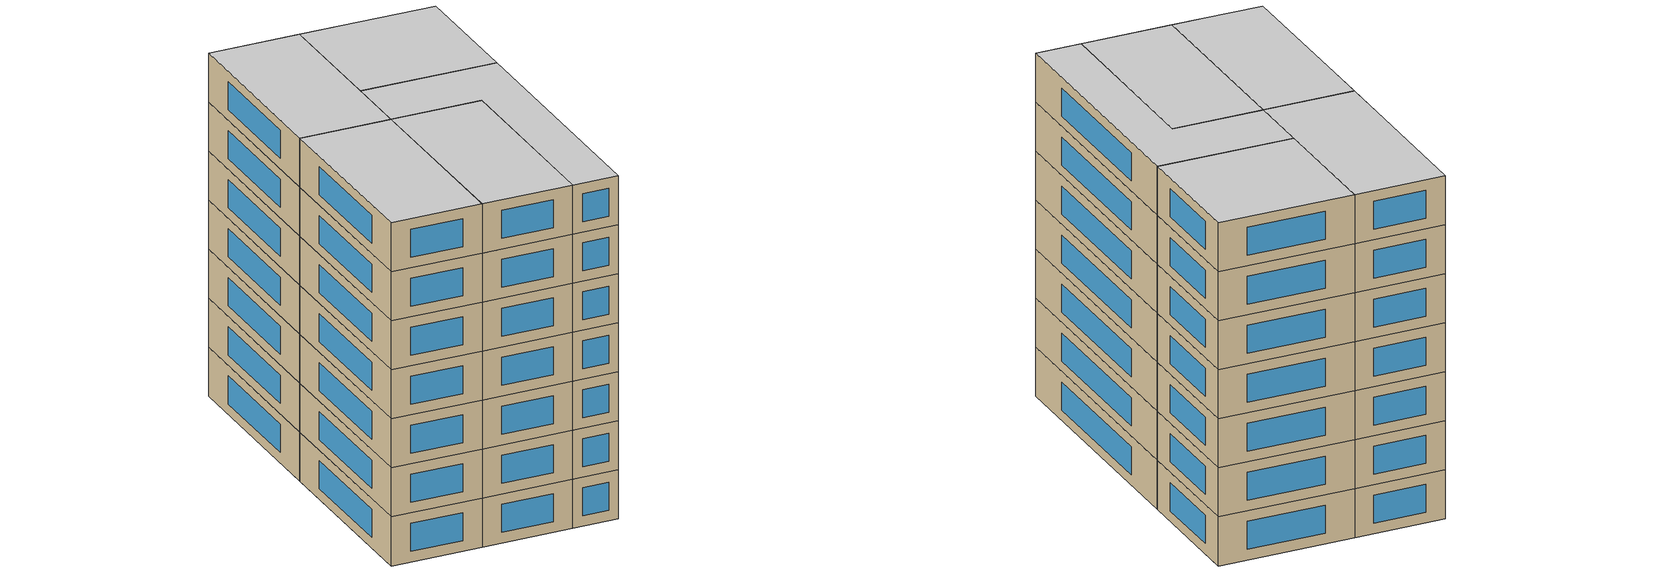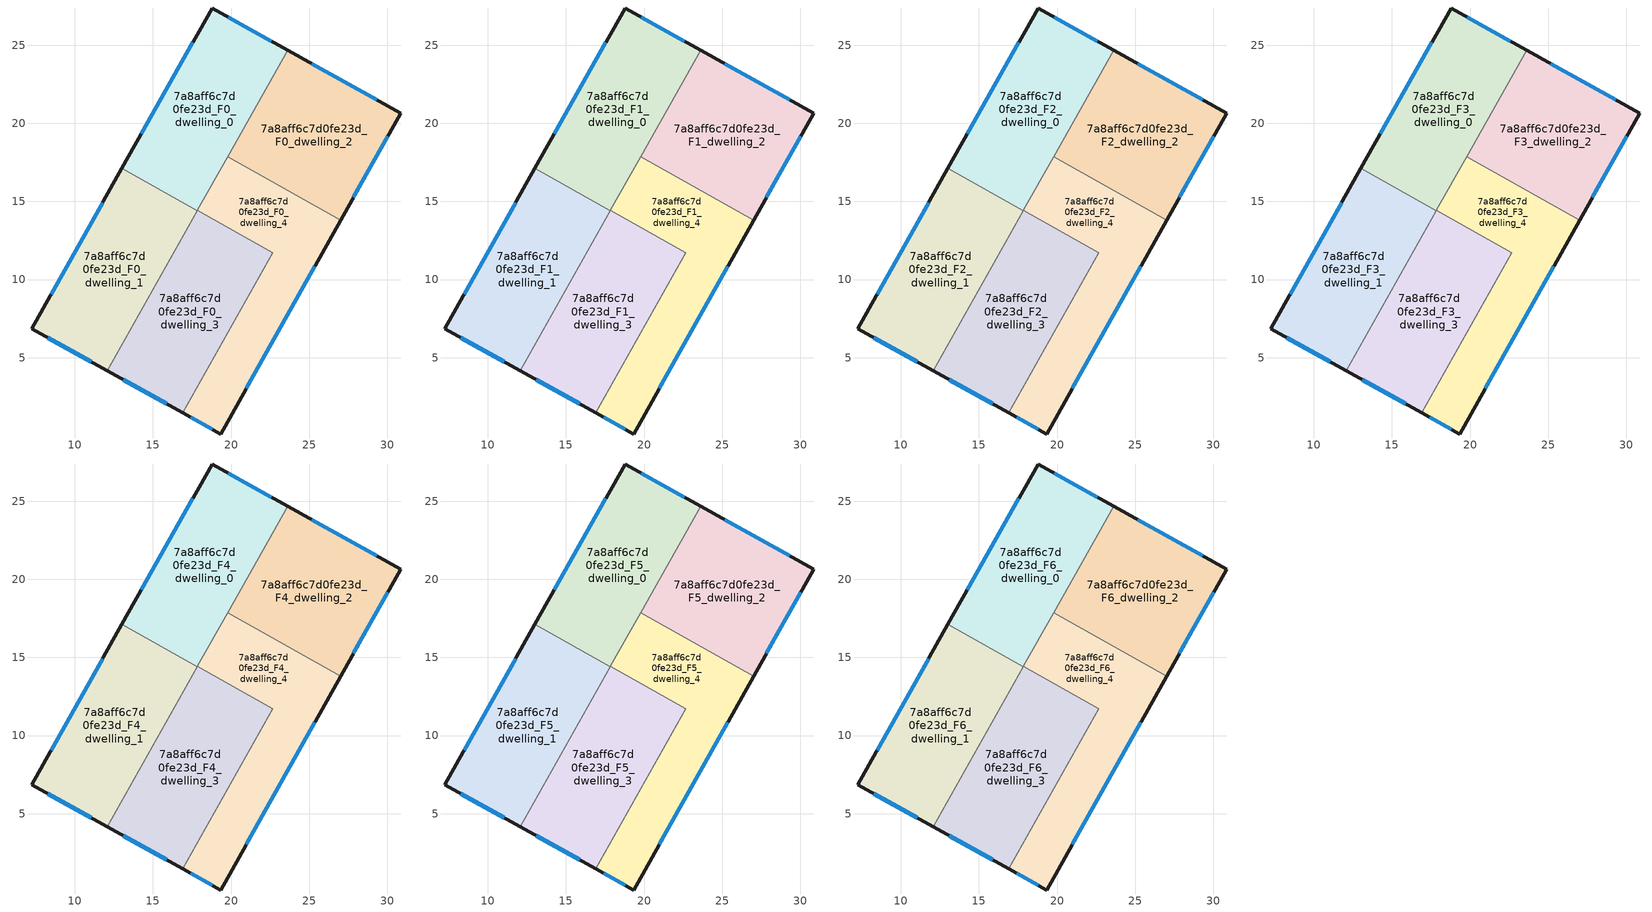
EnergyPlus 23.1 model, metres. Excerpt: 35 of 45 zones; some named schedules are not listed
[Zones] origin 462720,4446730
7a8aff6c7d0fe23d_F0_dwelling_0
 floor ground (EU_floor_Construction): 23.61,24.69 17.84,14.41 13.01,17.12 18.78,27.38 z0
 wall outside (EU_wall_Construction): 23.61,24.69 18.78,27.38 13.01,17.12 z0:3
 wall to 7a8aff6c7d0fe23d_F0_dwelling_1 (EU_wall_Construction): 13.01,17.12 17.84,14.41 z0:3
 wall to 7a8aff6c7d0fe23d_F0_dwelling_2 (EU_wall_Construction): 19.77,17.86 23.61,24.69 z0:3
 wall to 7a8aff6c7d0fe23d_F0_dwelling_4 (EU_wall_Construction): 17.85,14.43 19.77,17.85 z0:3
 wall to 7a8aff6c7d0fe23d_F0_dwelling_3 (EU_wall_Construction): 17.84,14.41 17.85,14.43 z0:3
 window (EU_Window_Construction): 17.55,25.19 14.25,19.32 / 22.58,25.26 19.82,26.8 z0.64:2.36
7a8aff6c7d0fe23d_F0_dwelling_1
 floor ground (EU_floor_Construction): 17.84,14.41 12.08,4.16 7.24,6.86 13.01,17.12 z0
 wall outside (EU_wall_Construction): 13.01,17.12 7.24,6.86 12.08,4.16 z0:3
 wall to 7a8aff6c7d0fe23d_F0_dwelling_3 (EU_wall_Construction): 12.08,4.16 17.84,14.41 z0:3
 window (EU_Window_Construction): 11.78,14.93 8.48,9.06 / 8.27,6.28 11.04,4.74 z0.64:2.36
7a8aff6c7d0fe23d_F0_dwelling_2
 floor ground (EU_floor_Construction): 30.86,20.64 27.01,13.79 19.77,17.86 23.61,24.69 z0
 wall outside (EU_wall_Construction): 27.01,13.79 30.86,20.64 23.61,24.69 z0:3
 wall to 7a8aff6c7d0fe23d_F0_dwelling_4 (EU_wall_Construction): 19.77,17.86 27.01,13.79 z0:3
 window (EU_Window_Construction): 27.83,15.26 30.03,19.17 / 29.31,21.51 25.17,23.82 z0.64:2.36
7a8aff6c7d0fe23d_F0_dwelling_3
 floor ground (EU_floor_Construction): 22.67,11.72 16.91,1.47 12.08,4.16 17.85,14.43 z0
 wall outside (EU_wall_Construction): 12.08,4.16 16.91,1.47 z0:3
 wall to 7a8aff6c7d0fe23d_F0_dwelling_4 (EU_wall_Construction): 16.91,1.47 22.67,11.72 17.85,14.43 z0:3
 window (EU_Window_Construction): 13.11,3.58 15.87,2.04 z0.64:2.36
7a8aff6c7d0fe23d_F0_dwelling_4
 floor ground (EU_floor_Construction): 27.01,13.79 19.32,0.12 16.91,1.47 22.67,11.72 17.85,14.43 19.77,17.86 z0
 wall outside (EU_wall_Construction): 16.91,1.47 19.32,0.12 27.01,13.79 z0:3
 window (EU_Window_Construction): 20.97,3.05 25.36,10.86 / 17.42,1.18 18.81,0.41 z0.64:2.36
7a8aff6c7d0fe23d_F1_dwelling_0
 floor to 7a8aff6c7d0fe23d_F0_dwelling_0 (EU_floor_Construction): 23.61,24.69 17.84,14.41 13.01,17.12 18.78,27.38 z3
 wall outside (EU_wall_Construction): 23.61,24.69 18.78,27.38 13.01,17.12 z3:6
 wall to 7a8aff6c7d0fe23d_F1_dwelling_1 (EU_wall_Construction): 13.01,17.12 17.84,14.41 z3:6
 wall to 7a8aff6c7d0fe23d_F1_dwelling_2 (EU_wall_Construction): 19.77,17.86 23.61,24.69 z3:6
 wall to 7a8aff6c7d0fe23d_F1_dwelling_4 (EU_wall_Construction): 17.85,14.43 19.77,17.85 z3:6
 wall to 7a8aff6c7d0fe23d_F1_dwelling_3 (EU_wall_Construction): 17.84,14.41 17.85,14.43 z3:6
 window (EU_Window_Construction): 17.55,25.19 14.25,19.32 / 22.58,25.26 19.82,26.8 z3.64:5.36
7a8aff6c7d0fe23d_F1_dwelling_1
 floor to 7a8aff6c7d0fe23d_F0_dwelling_1 (EU_floor_Construction): 17.84,14.41 12.08,4.16 7.24,6.86 13.01,17.12 z3
 wall outside (EU_wall_Construction): 13.01,17.12 7.24,6.86 12.08,4.16 z3:6
 wall to 7a8aff6c7d0fe23d_F1_dwelling_3 (EU_wall_Construction): 12.08,4.16 17.84,14.41 z3:6
 window (EU_Window_Construction): 11.78,14.93 8.48,9.06 / 8.27,6.28 11.04,4.74 z3.64:5.36
7a8aff6c7d0fe23d_F1_dwelling_2
 floor to 7a8aff6c7d0fe23d_F0_dwelling_2 (EU_floor_Construction): 30.86,20.64 27.01,13.79 19.77,17.86 23.61,24.69 z3
 wall outside (EU_wall_Construction): 27.01,13.79 30.86,20.64 23.61,24.69 z3:6
 wall to 7a8aff6c7d0fe23d_F1_dwelling_4 (EU_wall_Construction): 19.77,17.86 27.01,13.79 z3:6
 window (EU_Window_Construction): 27.83,15.26 30.03,19.17 / 29.31,21.51 25.17,23.82 z3.64:5.36
7a8aff6c7d0fe23d_F1_dwelling_3
 floor to 7a8aff6c7d0fe23d_F0_dwelling_3 (EU_floor_Construction): 22.67,11.72 16.91,1.47 12.08,4.16 17.85,14.43 z3
 wall outside (EU_wall_Construction): 12.08,4.16 16.91,1.47 z3:6
 wall to 7a8aff6c7d0fe23d_F1_dwelling_4 (EU_wall_Construction): 16.91,1.47 22.67,11.72 17.85,14.43 z3:6
 window (EU_Window_Construction): 13.11,3.58 15.87,2.04 z3.64:5.36
7a8aff6c7d0fe23d_F1_dwelling_4
 floor to 7a8aff6c7d0fe23d_F0_dwelling_4 (EU_floor_Construction): 27.01,13.79 19.32,0.12 16.91,1.47 22.67,11.72 17.85,14.43 19.77,17.86 z3
 wall outside (EU_wall_Construction): 16.91,1.47 19.32,0.12 27.01,13.79 z3:6
 window (EU_Window_Construction): 20.97,3.05 25.36,10.86 / 17.42,1.18 18.81,0.41 z3.64:5.36
7a8aff6c7d0fe23d_F2_dwelling_0
 floor to 7a8aff6c7d0fe23d_F1_dwelling_0 (EU_floor_Construction): 23.61,24.69 17.84,14.41 13.01,17.12 18.78,27.38 z6
 wall outside (EU_wall_Construction): 23.61,24.69 18.78,27.38 13.01,17.12 z6:9
 wall to 7a8aff6c7d0fe23d_F2_dwelling_1 (EU_wall_Construction): 13.01,17.12 17.84,14.41 z6:9
 wall to 7a8aff6c7d0fe23d_F2_dwelling_2 (EU_wall_Construction): 19.77,17.86 23.61,24.69 z6:9
 wall to 7a8aff6c7d0fe23d_F2_dwelling_4 (EU_wall_Construction): 17.85,14.43 19.77,17.85 z6:9
 wall to 7a8aff6c7d0fe23d_F2_dwelling_3 (EU_wall_Construction): 17.84,14.41 17.85,14.43 z6:9
 window (EU_Window_Construction): 17.55,25.19 14.25,19.32 / 22.58,25.26 19.82,26.8 z6.64:8.36
7a8aff6c7d0fe23d_F2_dwelling_1
 floor to 7a8aff6c7d0fe23d_F1_dwelling_1 (EU_floor_Construction): 17.84,14.41 12.08,4.16 7.24,6.86 13.01,17.12 z6
 wall outside (EU_wall_Construction): 13.01,17.12 7.24,6.86 12.08,4.16 z6:9
 wall to 7a8aff6c7d0fe23d_F2_dwelling_3 (EU_wall_Construction): 12.08,4.16 17.84,14.41 z6:9
 window (EU_Window_Construction): 11.78,14.93 8.48,9.06 / 8.27,6.28 11.04,4.74 z6.64:8.36
7a8aff6c7d0fe23d_F2_dwelling_2
 floor to 7a8aff6c7d0fe23d_F1_dwelling_2 (EU_floor_Construction): 30.86,20.64 27.01,13.79 19.77,17.86 23.61,24.69 z6
 wall outside (EU_wall_Construction): 27.01,13.79 30.86,20.64 23.61,24.69 z6:9
 wall to 7a8aff6c7d0fe23d_F2_dwelling_4 (EU_wall_Construction): 19.77,17.86 27.01,13.79 z6:9
 window (EU_Window_Construction): 27.83,15.26 30.03,19.17 / 29.31,21.51 25.17,23.82 z6.64:8.36
7a8aff6c7d0fe23d_F2_dwelling_3
 floor to 7a8aff6c7d0fe23d_F1_dwelling_3 (EU_floor_Construction): 22.67,11.72 16.91,1.47 12.08,4.16 17.85,14.43 z6
 wall outside (EU_wall_Construction): 12.08,4.16 16.91,1.47 z6:9
 wall to 7a8aff6c7d0fe23d_F2_dwelling_4 (EU_wall_Construction): 16.91,1.47 22.67,11.72 17.85,14.43 z6:9
 window (EU_Window_Construction): 13.11,3.58 15.87,2.04 z6.64:8.36
7a8aff6c7d0fe23d_F2_dwelling_4
 floor to 7a8aff6c7d0fe23d_F1_dwelling_4 (EU_floor_Construction): 27.01,13.79 19.32,0.12 16.91,1.47 22.67,11.72 17.85,14.43 19.77,17.86 z6
 wall outside (EU_wall_Construction): 16.91,1.47 19.32,0.12 27.01,13.79 z6:9
 window (EU_Window_Construction): 20.97,3.05 25.36,10.86 / 17.42,1.18 18.81,0.41 z6.64:8.36
7a8aff6c7d0fe23d_F3_dwelling_0
 floor to 7a8aff6c7d0fe23d_F2_dwelling_0 (EU_floor_Construction): 23.61,24.69 17.84,14.41 13.01,17.12 18.78,27.38 z9
 wall outside (EU_wall_Construction): 23.61,24.69 18.78,27.38 13.01,17.12 z9:12
 wall to 7a8aff6c7d0fe23d_F3_dwelling_1 (EU_wall_Construction): 13.01,17.12 17.84,14.41 z9:12
 wall to 7a8aff6c7d0fe23d_F3_dwelling_2 (EU_wall_Construction): 19.77,17.86 23.61,24.69 z9:12
 wall to 7a8aff6c7d0fe23d_F3_dwelling_4 (EU_wall_Construction): 17.85,14.43 19.77,17.85 z9:12
 wall to 7a8aff6c7d0fe23d_F3_dwelling_3 (EU_wall_Construction): 17.84,14.41 17.85,14.43 z9:12
 window (EU_Window_Construction): 17.55,25.19 14.25,19.32 / 22.58,25.26 19.82,26.8 z9.64:11.36
7a8aff6c7d0fe23d_F3_dwelling_1
 floor to 7a8aff6c7d0fe23d_F2_dwelling_1 (EU_floor_Construction): 17.84,14.41 12.08,4.16 7.24,6.86 13.01,17.12 z9
 wall outside (EU_wall_Construction): 13.01,17.12 7.24,6.86 12.08,4.16 z9:12
 wall to 7a8aff6c7d0fe23d_F3_dwelling_3 (EU_wall_Construction): 12.08,4.16 17.84,14.41 z9:12
 window (EU_Window_Construction): 11.78,14.93 8.48,9.06 / 8.27,6.28 11.04,4.74 z9.64:11.36
7a8aff6c7d0fe23d_F3_dwelling_2
 floor to 7a8aff6c7d0fe23d_F2_dwelling_2 (EU_floor_Construction): 30.86,20.64 27.01,13.79 19.77,17.86 23.61,24.69 z9
 wall outside (EU_wall_Construction): 27.01,13.79 30.86,20.64 23.61,24.69 z9:12
 wall to 7a8aff6c7d0fe23d_F3_dwelling_4 (EU_wall_Construction): 19.77,17.86 27.01,13.79 z9:12
 window (EU_Window_Construction): 27.83,15.26 30.03,19.17 / 29.31,21.51 25.17,23.82 z9.64:11.36
7a8aff6c7d0fe23d_F3_dwelling_3
 floor to 7a8aff6c7d0fe23d_F2_dwelling_3 (EU_floor_Construction): 22.67,11.72 16.91,1.47 12.08,4.16 17.85,14.43 z9
 wall outside (EU_wall_Construction): 12.08,4.16 16.91,1.47 z9:12
 wall to 7a8aff6c7d0fe23d_F3_dwelling_4 (EU_wall_Construction): 16.91,1.47 22.67,11.72 17.85,14.43 z9:12
 window (EU_Window_Construction): 13.11,3.58 15.87,2.04 z9.64:11.36
7a8aff6c7d0fe23d_F3_dwelling_4
 floor to 7a8aff6c7d0fe23d_F2_dwelling_4 (EU_floor_Construction): 27.01,13.79 19.32,0.12 16.91,1.47 22.67,11.72 17.85,14.43 19.77,17.86 z9
 wall outside (EU_wall_Construction): 16.91,1.47 19.32,0.12 27.01,13.79 z9:12
 window (EU_Window_Construction): 20.97,3.05 25.36,10.86 / 17.42,1.18 18.81,0.41 z9.64:11.36
7a8aff6c7d0fe23d_F4_dwelling_0
 floor to 7a8aff6c7d0fe23d_F3_dwelling_0 (EU_floor_Construction): 23.61,24.69 17.84,14.41 13.01,17.12 18.78,27.38 z12
 wall outside (EU_wall_Construction): 23.61,24.69 18.78,27.38 13.01,17.12 z12:15
 wall to 7a8aff6c7d0fe23d_F4_dwelling_1 (EU_wall_Construction): 13.01,17.12 17.84,14.41 z12:15
 wall to 7a8aff6c7d0fe23d_F4_dwelling_2 (EU_wall_Construction): 19.77,17.86 23.61,24.69 z12:15
 wall to 7a8aff6c7d0fe23d_F4_dwelling_4 (EU_wall_Construction): 17.85,14.43 19.77,17.85 z12:15
 wall to 7a8aff6c7d0fe23d_F4_dwelling_3 (EU_wall_Construction): 17.84,14.41 17.85,14.43 z12:15
 window (EU_Window_Construction): 17.55,25.19 14.25,19.32 / 22.58,25.26 19.82,26.8 z12.64:14.36
7a8aff6c7d0fe23d_F4_dwelling_1
 floor to 7a8aff6c7d0fe23d_F3_dwelling_1 (EU_floor_Construction): 17.84,14.41 12.08,4.16 7.24,6.86 13.01,17.12 z12
 wall outside (EU_wall_Construction): 13.01,17.12 7.24,6.86 12.08,4.16 z12:15
 wall to 7a8aff6c7d0fe23d_F4_dwelling_3 (EU_wall_Construction): 12.08,4.16 17.84,14.41 z12:15
 window (EU_Window_Construction): 11.78,14.93 8.48,9.06 / 8.27,6.28 11.04,4.74 z12.64:14.36
7a8aff6c7d0fe23d_F4_dwelling_2
 floor to 7a8aff6c7d0fe23d_F3_dwelling_2 (EU_floor_Construction): 30.86,20.64 27.01,13.79 19.77,17.86 23.61,24.69 z12
 wall outside (EU_wall_Construction): 27.01,13.79 30.86,20.64 23.61,24.69 z12:15
 wall to 7a8aff6c7d0fe23d_F4_dwelling_4 (EU_wall_Construction): 19.77,17.86 27.01,13.79 z12:15
 window (EU_Window_Construction): 27.83,15.26 30.03,19.17 / 29.31,21.51 25.17,23.82 z12.64:14.36
7a8aff6c7d0fe23d_F4_dwelling_3
 floor to 7a8aff6c7d0fe23d_F3_dwelling_3 (EU_floor_Construction): 22.67,11.72 16.91,1.47 12.08,4.16 17.85,14.43 z12
 wall outside (EU_wall_Construction): 12.08,4.16 16.91,1.47 z12:15
 wall to 7a8aff6c7d0fe23d_F4_dwelling_4 (EU_wall_Construction): 16.91,1.47 22.67,11.72 17.85,14.43 z12:15
 window (EU_Window_Construction): 13.11,3.58 15.87,2.04 z12.64:14.36
7a8aff6c7d0fe23d_F4_dwelling_4
 floor to 7a8aff6c7d0fe23d_F3_dwelling_4 (EU_floor_Construction): 27.01,13.79 19.32,0.12 16.91,1.47 22.67,11.72 17.85,14.43 19.77,17.86 z12
 wall outside (EU_wall_Construction): 16.91,1.47 19.32,0.12 27.01,13.79 z12:15
 window (EU_Window_Construction): 20.97,3.05 25.36,10.86 / 17.42,1.18 18.81,0.41 z12.64:14.36
7a8aff6c7d0fe23d_F5_dwelling_0
 floor to 7a8aff6c7d0fe23d_F4_dwelling_0 (EU_floor_Construction): 23.61,24.69 17.84,14.41 13.01,17.12 18.78,27.38 z15
 wall outside (EU_wall_Construction): 23.61,24.69 18.78,27.38 13.01,17.12 z15:18
 wall to 7a8aff6c7d0fe23d_F5_dwelling_1 (EU_wall_Construction): 13.01,17.12 17.84,14.41 z15:18
 wall to 7a8aff6c7d0fe23d_F5_dwelling_2 (EU_wall_Construction): 19.77,17.86 23.61,24.69 z15:18
 wall to 7a8aff6c7d0fe23d_F5_dwelling_4 (EU_wall_Construction): 17.85,14.43 19.77,17.85 z15:18
 wall to 7a8aff6c7d0fe23d_F5_dwelling_3 (EU_wall_Construction): 17.84,14.41 17.85,14.43 z15:18
 window (EU_Window_Construction): 17.55,25.19 14.25,19.32 / 22.58,25.26 19.82,26.8 z15.64:17.36
7a8aff6c7d0fe23d_F5_dwelling_1
 floor to 7a8aff6c7d0fe23d_F4_dwelling_1 (EU_floor_Construction): 17.84,14.41 12.08,4.16 7.24,6.86 13.01,17.12 z15
 wall outside (EU_wall_Construction): 13.01,17.12 7.24,6.86 12.08,4.16 z15:18
 wall to 7a8aff6c7d0fe23d_F5_dwelling_3 (EU_wall_Construction): 12.08,4.16 17.84,14.41 z15:18
 window (EU_Window_Construction): 11.78,14.93 8.48,9.06 / 8.27,6.28 11.04,4.74 z15.64:17.36
7a8aff6c7d0fe23d_F5_dwelling_2
 floor to 7a8aff6c7d0fe23d_F4_dwelling_2 (EU_floor_Construction): 30.86,20.64 27.01,13.79 19.77,17.86 23.61,24.69 z15
 wall outside (EU_wall_Construction): 27.01,13.79 30.86,20.64 23.61,24.69 z15:18
 wall to 7a8aff6c7d0fe23d_F5_dwelling_4 (EU_wall_Construction): 19.77,17.86 27.01,13.79 z15:18
 window (EU_Window_Construction): 27.83,15.26 30.03,19.17 / 29.31,21.51 25.17,23.82 z15.64:17.36
7a8aff6c7d0fe23d_F5_dwelling_3
 floor to 7a8aff6c7d0fe23d_F4_dwelling_3 (EU_floor_Construction): 22.67,11.72 16.91,1.47 12.08,4.16 17.85,14.43 z15
 wall outside (EU_wall_Construction): 12.08,4.16 16.91,1.47 z15:18
 wall to 7a8aff6c7d0fe23d_F5_dwelling_4 (EU_wall_Construction): 16.91,1.47 22.67,11.72 17.85,14.43 z15:18
 window (EU_Window_Construction): 13.11,3.58 15.87,2.04 z15.64:17.36
7a8aff6c7d0fe23d_F5_dwelling_4
 floor to 7a8aff6c7d0fe23d_F4_dwelling_4 (EU_floor_Construction): 27.01,13.79 19.32,0.12 16.91,1.47 22.67,11.72 17.85,14.43 19.77,17.86 z15
 wall outside (EU_wall_Construction): 16.91,1.47 19.32,0.12 27.01,13.79 z15:18
 window (EU_Window_Construction): 20.97,3.05 25.36,10.86 / 17.42,1.18 18.81,0.41 z15.64:17.36
7a8aff6c7d0fe23d_F6_dwelling_0
 floor to 7a8aff6c7d0fe23d_F5_dwelling_0 (EU_floor_Construction): 23.61,24.69 17.84,14.41 13.01,17.12 18.78,27.38 z18
 wall outside (EU_wall_Construction): 23.61,24.69 18.78,27.38 13.01,17.12 z18:21
 wall to 7a8aff6c7d0fe23d_F6_dwelling_1 (EU_wall_Construction): 13.01,17.12 17.84,14.41 z18:21
 wall to 7a8aff6c7d0fe23d_F6_dwelling_2 (EU_wall_Construction): 19.77,17.86 23.61,24.69 z18:21
 wall to 7a8aff6c7d0fe23d_F6_dwelling_4 (EU_wall_Construction): 17.85,14.43 19.77,17.85 z18:21
 wall to 7a8aff6c7d0fe23d_F6_dwelling_3 (EU_wall_Construction): 17.84,14.41 17.85,14.43 z18:21
 window (EU_Window_Construction): 17.55,25.19 14.25,19.32 / 22.58,25.26 19.82,26.8 z18.64:20.36
 ceiling to 7a8aff6c7d0fe23d_F7_dwelling_0 (EU_floor_Construction): 17.84,14.41 23.61,24.69 18.78,27.38 13.01,17.12 z21
7a8aff6c7d0fe23d_F6_dwelling_1
 floor to 7a8aff6c7d0fe23d_F5_dwelling_1 (EU_floor_Construction): 17.84,14.41 12.08,4.16 7.24,6.86 13.01,17.12 z18
 wall outside (EU_wall_Construction): 13.01,17.12 7.24,6.86 12.08,4.16 z18:21
 wall to 7a8aff6c7d0fe23d_F6_dwelling_3 (EU_wall_Construction): 12.08,4.16 17.84,14.41 z18:21
 window (EU_Window_Construction): 11.78,14.93 8.48,9.06 / 8.27,6.28 11.04,4.74 z18.64:20.36
 ceiling to 7a8aff6c7d0fe23d_F7_dwelling_1 (EU_floor_Construction): 12.08,4.16 17.84,14.41 13.01,17.12 7.24,6.86 z21
7a8aff6c7d0fe23d_F6_dwelling_2
 floor to 7a8aff6c7d0fe23d_F5_dwelling_2 (EU_floor_Construction): 30.86,20.64 27.01,13.79 19.77,17.86 23.61,24.69 z18
 wall outside (EU_wall_Construction): 27.01,13.79 30.86,20.64 23.61,24.69 z18:21
 wall to 7a8aff6c7d0fe23d_F6_dwelling_4 (EU_wall_Construction): 19.77,17.86 27.01,13.79 z18:21
 window (EU_Window_Construction): 27.83,15.26 30.03,19.17 / 29.31,21.51 25.17,23.82 z18.64:20.36
 ceiling to 7a8aff6c7d0fe23d_F7_dwelling_2 (EU_floor_Construction): 27.01,13.79 30.86,20.64 23.61,24.69 19.77,17.86 z21
7a8aff6c7d0fe23d_F6_dwelling_3
 floor to 7a8aff6c7d0fe23d_F5_dwelling_3 (EU_floor_Construction): 22.67,11.72 16.91,1.47 12.08,4.16 17.85,14.43 z18
 wall outside (EU_wall_Construction): 12.08,4.16 16.91,1.47 z18:21
 wall to 7a8aff6c7d0fe23d_F6_dwelling_4 (EU_wall_Construction): 16.91,1.47 22.67,11.72 17.85,14.43 z18:21
 window (EU_Window_Construction): 13.11,3.58 15.87,2.04 z18.64:20.36
 ceiling to 7a8aff6c7d0fe23d_F7_dwelling_3 (EU_floor_Construction): 16.91,1.47 22.67,11.72 17.85,14.43 12.08,4.16 z21
7a8aff6c7d0fe23d_F6_dwelling_4
 floor to 7a8aff6c7d0fe23d_F5_dwelling_4 (EU_floor_Construction): 27.01,13.79 19.32,0.12 16.91,1.47 22.67,11.72 17.85,14.43 19.77,17.86 z18
 wall outside (EU_wall_Construction): 16.91,1.47 19.32,0.12 27.01,13.79 z18:21
 window (EU_Window_Construction): 20.97,3.05 25.36,10.86 / 17.42,1.18 18.81,0.41 z18.64:20.36
 ceiling to 7a8aff6c7d0fe23d_F7_dwelling_4 (EU_floor_Construction): 19.32,0.12 27.01,13.79 19.77,17.86 17.85,14.43 22.67,11.72 16.91,1.47 z21
[Building]
EU S2 Campaign: North Axis=0; Terrain=City; Solar Distribution=FullExterior
[Site:Location]
Yerevan-Zvartnots.Intl.AP: Latitude=40.15; Longitude=44.383; Time Zone=4; Elevation=854
[SizingPeriod:WeatherFileDays]
AnnualSizingPeriod: Begin Month=1; Begin Day of Month=1; End Month=12; End Day of Month=31; Day of Week for Start Day=Monday; Use Weather File Daylight Saving Period=No; Use Weather File Rain and Snow Indicators=No
[MATERIAL]
EU_InternalMass_Material: Roughness=MediumRough; Thickness=0.1; Conductivity=1; Density=1800; Specific Heat=900; Thermal Absorptance=0.9; Solar Absorptance=0.7; Visible Absorptance=0.7
[MATERIAL:NOMASS] Roughness=MediumRough; Thermal Absorptance=0.9; Solar Absorptance=0.7; Visible Absorptance=0.7
Name | Thermal Resistance
EU_wall_NoMass | 1.05043
EU_floor_NoMass | 0.478065
[WINDOWMATERIAL:SIMPLEGLAZINGSYSTEM]
EU_Window_SimpleGlazing: UFactor=2.5566; Solar Heat Gain Coefficient=0.75; Visible Transmittance=0.75
[CONSTRUCTION]
EU_wall_Construction: EU_wall_NoMass
EU_floor_Construction: EU_floor_NoMass
EU_Window_Construction: EU_Window_SimpleGlazing
EU_InternalMass_Construction: EU_InternalMass_Material
[ZONE] Type=1; Multiplier=1; Ceiling Height=autocalculate; Floor Area=autocalculate; Part of Total Floor Area=Yes
Name | Volume
7a8aff6c7d0fe23d_F0_dwelling_0; 7a8aff6c7d0fe23d_F1_dwelling_0; 7a8aff6c7d0fe23d_F2_dwelling_0; 7a8aff6c7d0fe23d_F3_dwelling_0; 7a8aff6c7d0fe23d_F4_dwelling_0; 7a8aff6c7d0fe23d_F5_dwelling_0; 7a8aff6c7d0fe23d_F6_dwelling_0 | 195.447
7a8aff6c7d0fe23d_F0_dwelling_1; 7a8aff6c7d0fe23d_F1_dwelling_1; 7a8aff6c7d0fe23d_F2_dwelling_1; 7a8aff6c7d0fe23d_F3_dwelling_1; 7a8aff6c7d0fe23d_F4_dwelling_1; 7a8aff6c7d0fe23d_F5_dwelling_1; 7a8aff6c7d0fe23d_F6_dwelling_1 | 195.454
7a8aff6c7d0fe23d_F0_dwelling_2; 7a8aff6c7d0fe23d_F1_dwelling_2; 7a8aff6c7d0fe23d_F2_dwelling_2; 7a8aff6c7d0fe23d_F3_dwelling_2; 7a8aff6c7d0fe23d_F4_dwelling_2; 7a8aff6c7d0fe23d_F5_dwelling_2; 7a8aff6c7d0fe23d_F6_dwelling_2 | 195.422
7a8aff6c7d0fe23d_F0_dwelling_3; 7a8aff6c7d0fe23d_F1_dwelling_3; 7a8aff6c7d0fe23d_F2_dwelling_3; 7a8aff6c7d0fe23d_F3_dwelling_3; 7a8aff6c7d0fe23d_F4_dwelling_3; 7a8aff6c7d0fe23d_F5_dwelling_3; 7a8aff6c7d0fe23d_F6_dwelling_3 | 195.402
7a8aff6c7d0fe23d_F0_dwelling_4; 7a8aff6c7d0fe23d_F1_dwelling_4; 7a8aff6c7d0fe23d_F2_dwelling_4; 7a8aff6c7d0fe23d_F3_dwelling_4; 7a8aff6c7d0fe23d_F4_dwelling_4; 7a8aff6c7d0fe23d_F5_dwelling_4; 7a8aff6c7d0fe23d_F6_dwelling_4 | 195.419
[INTERNALMASS] Construction=EU_InternalMass_Construction
Name | Zone or ZoneList | Surface Area
7a8aff6c7d0fe23d_F0_dwelling_0_EU_InternalMass | 7a8aff6c7d0fe23d_F0_dwelling_0 | 65.1488
7a8aff6c7d0fe23d_F0_dwelling_1_EU_InternalMass | 7a8aff6c7d0fe23d_F0_dwelling_1 | 65.151
7a8aff6c7d0fe23d_F0_dwelling_2_EU_InternalMass | 7a8aff6c7d0fe23d_F0_dwelling_2 | 65.1417
7a8aff6c7d0fe23d_F0_dwelling_3_EU_InternalMass | 7a8aff6c7d0fe23d_F0_dwelling_3 | 65.1347
7a8aff6c7d0fe23d_F0_dwelling_4_EU_InternalMass | 7a8aff6c7d0fe23d_F0_dwelling_4 | 65.1398
7a8aff6c7d0fe23d_F1_dwelling_0_EU_InternalMass | 7a8aff6c7d0fe23d_F1_dwelling_0 | 65.1488
7a8aff6c7d0fe23d_F1_dwelling_1_EU_InternalMass | 7a8aff6c7d0fe23d_F1_dwelling_1 | 65.151
7a8aff6c7d0fe23d_F1_dwelling_2_EU_InternalMass | 7a8aff6c7d0fe23d_F1_dwelling_2 | 65.1417
7a8aff6c7d0fe23d_F1_dwelling_3_EU_InternalMass | 7a8aff6c7d0fe23d_F1_dwelling_3 | 65.1347
7a8aff6c7d0fe23d_F1_dwelling_4_EU_InternalMass | 7a8aff6c7d0fe23d_F1_dwelling_4 | 65.1398
7a8aff6c7d0fe23d_F2_dwelling_0_EU_InternalMass | 7a8aff6c7d0fe23d_F2_dwelling_0 | 65.1488
7a8aff6c7d0fe23d_F2_dwelling_1_EU_InternalMass | 7a8aff6c7d0fe23d_F2_dwelling_1 | 65.151
7a8aff6c7d0fe23d_F2_dwelling_2_EU_InternalMass | 7a8aff6c7d0fe23d_F2_dwelling_2 | 65.1417
7a8aff6c7d0fe23d_F2_dwelling_3_EU_InternalMass | 7a8aff6c7d0fe23d_F2_dwelling_3 | 65.1347
7a8aff6c7d0fe23d_F2_dwelling_4_EU_InternalMass | 7a8aff6c7d0fe23d_F2_dwelling_4 | 65.1398
7a8aff6c7d0fe23d_F3_dwelling_0_EU_InternalMass | 7a8aff6c7d0fe23d_F3_dwelling_0 | 65.1488
7a8aff6c7d0fe23d_F3_dwelling_1_EU_InternalMass | 7a8aff6c7d0fe23d_F3_dwelling_1 | 65.151
7a8aff6c7d0fe23d_F3_dwelling_2_EU_InternalMass | 7a8aff6c7d0fe23d_F3_dwelling_2 | 65.1417
7a8aff6c7d0fe23d_F3_dwelling_3_EU_InternalMass | 7a8aff6c7d0fe23d_F3_dwelling_3 | 65.1347
7a8aff6c7d0fe23d_F3_dwelling_4_EU_InternalMass | 7a8aff6c7d0fe23d_F3_dwelling_4 | 65.1398
7a8aff6c7d0fe23d_F4_dwelling_0_EU_InternalMass | 7a8aff6c7d0fe23d_F4_dwelling_0 | 65.1488
7a8aff6c7d0fe23d_F4_dwelling_1_EU_InternalMass | 7a8aff6c7d0fe23d_F4_dwelling_1 | 65.151
7a8aff6c7d0fe23d_F4_dwelling_2_EU_InternalMass | 7a8aff6c7d0fe23d_F4_dwelling_2 | 65.1417
7a8aff6c7d0fe23d_F4_dwelling_3_EU_InternalMass | 7a8aff6c7d0fe23d_F4_dwelling_3 | 65.1347
7a8aff6c7d0fe23d_F4_dwelling_4_EU_InternalMass | 7a8aff6c7d0fe23d_F4_dwelling_4 | 65.1398
7a8aff6c7d0fe23d_F5_dwelling_0_EU_InternalMass | 7a8aff6c7d0fe23d_F5_dwelling_0 | 65.1488
7a8aff6c7d0fe23d_F5_dwelling_1_EU_InternalMass | 7a8aff6c7d0fe23d_F5_dwelling_1 | 65.151
7a8aff6c7d0fe23d_F5_dwelling_2_EU_InternalMass | 7a8aff6c7d0fe23d_F5_dwelling_2 | 65.1417
7a8aff6c7d0fe23d_F5_dwelling_3_EU_InternalMass | 7a8aff6c7d0fe23d_F5_dwelling_3 | 65.1347
7a8aff6c7d0fe23d_F5_dwelling_4_EU_InternalMass | 7a8aff6c7d0fe23d_F5_dwelling_4 | 65.1398
7a8aff6c7d0fe23d_F6_dwelling_0_EU_InternalMass | 7a8aff6c7d0fe23d_F6_dwelling_0 | 65.1488
7a8aff6c7d0fe23d_F6_dwelling_1_EU_InternalMass | 7a8aff6c7d0fe23d_F6_dwelling_1 | 65.151
7a8aff6c7d0fe23d_F6_dwelling_2_EU_InternalMass | 7a8aff6c7d0fe23d_F6_dwelling_2 | 65.1417
7a8aff6c7d0fe23d_F6_dwelling_3_EU_InternalMass | 7a8aff6c7d0fe23d_F6_dwelling_3 | 65.1347
7a8aff6c7d0fe23d_F6_dwelling_4_EU_InternalMass | 7a8aff6c7d0fe23d_F6_dwelling_4 | 65.1398
[OTHEREQUIPMENT] Fuel Type=Electricity; Design Level Calculation Method=Watts/Area; Power per Zone Floor Area=1; Fraction Latent=0; Fraction Radiant=0; Fraction Lost=0; Carbon Dioxide Generation Rate=0; EndUse Subcategory=EU_Step8_InternalGains
Name | Zone or ZoneList or Space or SpaceList | Schedule
EU_Step8_InternalGain_7a8aff6c7d0fe23d_F0_dwelling_0_f000 | 7a8aff6c7d0fe23d_F0_dwelling_0 | EU_Step8_GainSchedule_7a8aff6c7d0fe23d_F0_dwelling_0_f000
EU_Step8_InternalGain_7a8aff6c7d0fe23d_F0_dwelling_1_f000 | 7a8aff6c7d0fe23d_F0_dwelling_1 | EU_Step8_GainSchedule_7a8aff6c7d0fe23d_F0_dwelling_1_f000
EU_Step8_InternalGain_7a8aff6c7d0fe23d_F0_dwelling_2_f000 | 7a8aff6c7d0fe23d_F0_dwelling_2 | EU_Step8_GainSchedule_7a8aff6c7d0fe23d_F0_dwelling_2_f000
EU_Step8_InternalGain_7a8aff6c7d0fe23d_F0_dwelling_3_f000 | 7a8aff6c7d0fe23d_F0_dwelling_3 | EU_Step8_GainSchedule_7a8aff6c7d0fe23d_F0_dwelling_3_f000
EU_Step8_InternalGain_7a8aff6c7d0fe23d_F0_dwelling_4_f000 | 7a8aff6c7d0fe23d_F0_dwelling_4 | EU_Step8_GainSchedule_7a8aff6c7d0fe23d_F0_dwelling_4_f000
EU_Step8_InternalGain_7a8aff6c7d0fe23d_F1_dwelling_0_f000 | 7a8aff6c7d0fe23d_F1_dwelling_0 | EU_Step8_GainSchedule_7a8aff6c7d0fe23d_F1_dwelling_0_f000
EU_Step8_InternalGain_7a8aff6c7d0fe23d_F1_dwelling_1_f000 | 7a8aff6c7d0fe23d_F1_dwelling_1 | EU_Step8_GainSchedule_7a8aff6c7d0fe23d_F1_dwelling_1_f000
EU_Step8_InternalGain_7a8aff6c7d0fe23d_F1_dwelling_2_f000 | 7a8aff6c7d0fe23d_F1_dwelling_2 | EU_Step8_GainSchedule_7a8aff6c7d0fe23d_F1_dwelling_2_f000
EU_Step8_InternalGain_7a8aff6c7d0fe23d_F1_dwelling_3_f000 | 7a8aff6c7d0fe23d_F1_dwelling_3 | EU_Step8_GainSchedule_7a8aff6c7d0fe23d_F1_dwelling_3_f000
EU_Step8_InternalGain_7a8aff6c7d0fe23d_F1_dwelling_4_f000 | 7a8aff6c7d0fe23d_F1_dwelling_4 | EU_Step8_GainSchedule_7a8aff6c7d0fe23d_F1_dwelling_4_f000
EU_Step8_InternalGain_7a8aff6c7d0fe23d_F2_dwelling_0_f000 | 7a8aff6c7d0fe23d_F2_dwelling_0 | EU_Step8_GainSchedule_7a8aff6c7d0fe23d_F2_dwelling_0_f000
EU_Step8_InternalGain_7a8aff6c7d0fe23d_F2_dwelling_1_f000 | 7a8aff6c7d0fe23d_F2_dwelling_1 | EU_Step8_GainSchedule_7a8aff6c7d0fe23d_F2_dwelling_1_f000
EU_Step8_InternalGain_7a8aff6c7d0fe23d_F2_dwelling_2_f000 | 7a8aff6c7d0fe23d_F2_dwelling_2 | EU_Step8_GainSchedule_7a8aff6c7d0fe23d_F2_dwelling_2_f000
EU_Step8_InternalGain_7a8aff6c7d0fe23d_F2_dwelling_3_f000 | 7a8aff6c7d0fe23d_F2_dwelling_3 | EU_Step8_GainSchedule_7a8aff6c7d0fe23d_F2_dwelling_3_f000
EU_Step8_InternalGain_7a8aff6c7d0fe23d_F2_dwelling_4_f000 | 7a8aff6c7d0fe23d_F2_dwelling_4 | EU_Step8_GainSchedule_7a8aff6c7d0fe23d_F2_dwelling_4_f000
EU_Step8_InternalGain_7a8aff6c7d0fe23d_F3_dwelling_0_f000 | 7a8aff6c7d0fe23d_F3_dwelling_0 | EU_Step8_GainSchedule_7a8aff6c7d0fe23d_F3_dwelling_0_f000
EU_Step8_InternalGain_7a8aff6c7d0fe23d_F3_dwelling_1_f000 | 7a8aff6c7d0fe23d_F3_dwelling_1 | EU_Step8_GainSchedule_7a8aff6c7d0fe23d_F3_dwelling_1_f000
EU_Step8_InternalGain_7a8aff6c7d0fe23d_F3_dwelling_2_f000 | 7a8aff6c7d0fe23d_F3_dwelling_2 | EU_Step8_GainSchedule_7a8aff6c7d0fe23d_F3_dwelling_2_f000
EU_Step8_InternalGain_7a8aff6c7d0fe23d_F3_dwelling_3_f000 | 7a8aff6c7d0fe23d_F3_dwelling_3 | EU_Step8_GainSchedule_7a8aff6c7d0fe23d_F3_dwelling_3_f000
EU_Step8_InternalGain_7a8aff6c7d0fe23d_F3_dwelling_4_f000 | 7a8aff6c7d0fe23d_F3_dwelling_4 | EU_Step8_GainSchedule_7a8aff6c7d0fe23d_F3_dwelling_4_f000
EU_Step8_InternalGain_7a8aff6c7d0fe23d_F4_dwelling_0_f000 | 7a8aff6c7d0fe23d_F4_dwelling_0 | EU_Step8_GainSchedule_7a8aff6c7d0fe23d_F4_dwelling_0_f000
EU_Step8_InternalGain_7a8aff6c7d0fe23d_F4_dwelling_1_f000 | 7a8aff6c7d0fe23d_F4_dwelling_1 | EU_Step8_GainSchedule_7a8aff6c7d0fe23d_F4_dwelling_1_f000
EU_Step8_InternalGain_7a8aff6c7d0fe23d_F4_dwelling_2_f000 | 7a8aff6c7d0fe23d_F4_dwelling_2 | EU_Step8_GainSchedule_7a8aff6c7d0fe23d_F4_dwelling_2_f000
EU_Step8_InternalGain_7a8aff6c7d0fe23d_F4_dwelling_3_f000 | 7a8aff6c7d0fe23d_F4_dwelling_3 | EU_Step8_GainSchedule_7a8aff6c7d0fe23d_F4_dwelling_3_f000
EU_Step8_InternalGain_7a8aff6c7d0fe23d_F4_dwelling_4_f000 | 7a8aff6c7d0fe23d_F4_dwelling_4 | EU_Step8_GainSchedule_7a8aff6c7d0fe23d_F4_dwelling_4_f000
EU_Step8_InternalGain_7a8aff6c7d0fe23d_F5_dwelling_0_f000 | 7a8aff6c7d0fe23d_F5_dwelling_0 | EU_Step8_GainSchedule_7a8aff6c7d0fe23d_F5_dwelling_0_f000
EU_Step8_InternalGain_7a8aff6c7d0fe23d_F5_dwelling_1_f000 | 7a8aff6c7d0fe23d_F5_dwelling_1 | EU_Step8_GainSchedule_7a8aff6c7d0fe23d_F5_dwelling_1_f000
EU_Step8_InternalGain_7a8aff6c7d0fe23d_F5_dwelling_2_f000 | 7a8aff6c7d0fe23d_F5_dwelling_2 | EU_Step8_GainSchedule_7a8aff6c7d0fe23d_F5_dwelling_2_f000
EU_Step8_InternalGain_7a8aff6c7d0fe23d_F5_dwelling_3_f000 | 7a8aff6c7d0fe23d_F5_dwelling_3 | EU_Step8_GainSchedule_7a8aff6c7d0fe23d_F5_dwelling_3_f000
EU_Step8_InternalGain_7a8aff6c7d0fe23d_F5_dwelling_4_f000 | 7a8aff6c7d0fe23d_F5_dwelling_4 | EU_Step8_GainSchedule_7a8aff6c7d0fe23d_F5_dwelling_4_f000
EU_Step8_InternalGain_7a8aff6c7d0fe23d_F6_dwelling_0_f000 | 7a8aff6c7d0fe23d_F6_dwelling_0 | EU_Step8_GainSchedule_7a8aff6c7d0fe23d_F6_dwelling_0_f000
EU_Step8_InternalGain_7a8aff6c7d0fe23d_F6_dwelling_1_f000 | 7a8aff6c7d0fe23d_F6_dwelling_1 | EU_Step8_GainSchedule_7a8aff6c7d0fe23d_F6_dwelling_1_f000
EU_Step8_InternalGain_7a8aff6c7d0fe23d_F6_dwelling_2_f000 | 7a8aff6c7d0fe23d_F6_dwelling_2 | EU_Step8_GainSchedule_7a8aff6c7d0fe23d_F6_dwelling_2_f000
EU_Step8_InternalGain_7a8aff6c7d0fe23d_F6_dwelling_3_f000 | 7a8aff6c7d0fe23d_F6_dwelling_3 | EU_Step8_GainSchedule_7a8aff6c7d0fe23d_F6_dwelling_3_f000
EU_Step8_InternalGain_7a8aff6c7d0fe23d_F6_dwelling_4_f000 | 7a8aff6c7d0fe23d_F6_dwelling_4 | EU_Step8_GainSchedule_7a8aff6c7d0fe23d_F6_dwelling_4_f000
[ZONEVENTILATION:DESIGNFLOWRATE] Schedule=EU_AlwaysOn; Design Flow Rate Calculation Method=AirChanges/Hour; Air Changes per Hour=0.557805; Ventilation Type=Natural; Fan Pressure Rise=0; Fan Total Efficiency=1; Constant Term Coefficient=1; Temperature Term Coefficient=0; Velocity Term Coefficient=0; Velocity Squared Term Coefficient=0; Minimum Indoor Temperature=-100; Maximum Indoor Temperature=100; Delta Temperature=-100; Minimum Outdoor Temperature=-100; Maximum Outdoor Temperature=100; Maximum Wind Speed=40
Name | Zone or ZoneList or Space or SpaceList
EU_ConstantAir_7a8aff6c7d0fe23d_F0_dwelling_0 | 7a8aff6c7d0fe23d_F0_dwelling_0
EU_ConstantAir_7a8aff6c7d0fe23d_F0_dwelling_1 | 7a8aff6c7d0fe23d_F0_dwelling_1
EU_ConstantAir_7a8aff6c7d0fe23d_F0_dwelling_2 | 7a8aff6c7d0fe23d_F0_dwelling_2
EU_ConstantAir_7a8aff6c7d0fe23d_F0_dwelling_3 | 7a8aff6c7d0fe23d_F0_dwelling_3
EU_ConstantAir_7a8aff6c7d0fe23d_F0_dwelling_4 | 7a8aff6c7d0fe23d_F0_dwelling_4
EU_ConstantAir_7a8aff6c7d0fe23d_F1_dwelling_0 | 7a8aff6c7d0fe23d_F1_dwelling_0
EU_ConstantAir_7a8aff6c7d0fe23d_F1_dwelling_1 | 7a8aff6c7d0fe23d_F1_dwelling_1
EU_ConstantAir_7a8aff6c7d0fe23d_F1_dwelling_2 | 7a8aff6c7d0fe23d_F1_dwelling_2
EU_ConstantAir_7a8aff6c7d0fe23d_F1_dwelling_3 | 7a8aff6c7d0fe23d_F1_dwelling_3
EU_ConstantAir_7a8aff6c7d0fe23d_F1_dwelling_4 | 7a8aff6c7d0fe23d_F1_dwelling_4
EU_ConstantAir_7a8aff6c7d0fe23d_F2_dwelling_0 | 7a8aff6c7d0fe23d_F2_dwelling_0
EU_ConstantAir_7a8aff6c7d0fe23d_F2_dwelling_1 | 7a8aff6c7d0fe23d_F2_dwelling_1
EU_ConstantAir_7a8aff6c7d0fe23d_F2_dwelling_2 | 7a8aff6c7d0fe23d_F2_dwelling_2
EU_ConstantAir_7a8aff6c7d0fe23d_F2_dwelling_3 | 7a8aff6c7d0fe23d_F2_dwelling_3
EU_ConstantAir_7a8aff6c7d0fe23d_F2_dwelling_4 | 7a8aff6c7d0fe23d_F2_dwelling_4
EU_ConstantAir_7a8aff6c7d0fe23d_F3_dwelling_0 | 7a8aff6c7d0fe23d_F3_dwelling_0
EU_ConstantAir_7a8aff6c7d0fe23d_F3_dwelling_1 | 7a8aff6c7d0fe23d_F3_dwelling_1
EU_ConstantAir_7a8aff6c7d0fe23d_F3_dwelling_2 | 7a8aff6c7d0fe23d_F3_dwelling_2
EU_ConstantAir_7a8aff6c7d0fe23d_F3_dwelling_3 | 7a8aff6c7d0fe23d_F3_dwelling_3
EU_ConstantAir_7a8aff6c7d0fe23d_F3_dwelling_4 | 7a8aff6c7d0fe23d_F3_dwelling_4
EU_ConstantAir_7a8aff6c7d0fe23d_F4_dwelling_0 | 7a8aff6c7d0fe23d_F4_dwelling_0
EU_ConstantAir_7a8aff6c7d0fe23d_F4_dwelling_1 | 7a8aff6c7d0fe23d_F4_dwelling_1
EU_ConstantAir_7a8aff6c7d0fe23d_F4_dwelling_2 | 7a8aff6c7d0fe23d_F4_dwelling_2
EU_ConstantAir_7a8aff6c7d0fe23d_F4_dwelling_3 | 7a8aff6c7d0fe23d_F4_dwelling_3
EU_ConstantAir_7a8aff6c7d0fe23d_F4_dwelling_4 | 7a8aff6c7d0fe23d_F4_dwelling_4
EU_ConstantAir_7a8aff6c7d0fe23d_F5_dwelling_0 | 7a8aff6c7d0fe23d_F5_dwelling_0
EU_ConstantAir_7a8aff6c7d0fe23d_F5_dwelling_1 | 7a8aff6c7d0fe23d_F5_dwelling_1
EU_ConstantAir_7a8aff6c7d0fe23d_F5_dwelling_2 | 7a8aff6c7d0fe23d_F5_dwelling_2
EU_ConstantAir_7a8aff6c7d0fe23d_F5_dwelling_3 | 7a8aff6c7d0fe23d_F5_dwelling_3
EU_ConstantAir_7a8aff6c7d0fe23d_F5_dwelling_4 | 7a8aff6c7d0fe23d_F5_dwelling_4
EU_ConstantAir_7a8aff6c7d0fe23d_F6_dwelling_0 | 7a8aff6c7d0fe23d_F6_dwelling_0
EU_ConstantAir_7a8aff6c7d0fe23d_F6_dwelling_1 | 7a8aff6c7d0fe23d_F6_dwelling_1
EU_ConstantAir_7a8aff6c7d0fe23d_F6_dwelling_2 | 7a8aff6c7d0fe23d_F6_dwelling_2
EU_ConstantAir_7a8aff6c7d0fe23d_F6_dwelling_3 | 7a8aff6c7d0fe23d_F6_dwelling_3
EU_ConstantAir_7a8aff6c7d0fe23d_F6_dwelling_4 | 7a8aff6c7d0fe23d_F6_dwelling_4
[HVACTEMPLATE:ZONE:IDEALLOADSAIRSYSTEM] System Availability Schedule=EU_AlwaysOn; Maximum Heating Supply Air Temperature=50; Minimum Cooling Supply Air Temperature=13; Maximum Heating Supply Air Humidity Ratio=0.0156; Minimum Cooling Supply Air Humidity Ratio=0.0077; Heating Limit=NoLimit; Cooling Limit=NoLimit; Heating Availability Schedule=EU_AlwaysOn; Cooling Availability Schedule=EU_CoolingOff; Dehumidification Control Type=ConstantSensibleHeatRatio; Cooling Sensible Heat Ratio=0.7; Dehumidification Setpoint=60; Humidification Control Type=None; Humidification Setpoint=30; Outdoor Air Method=None; Outdoor Air Flow Rate per Person=0.00944; Outdoor Air Flow Rate per Zone Floor Area=0; Outdoor Air Flow Rate per Zone=0; Demand Controlled Ventilation Type=None; Outdoor Air Economizer Type=NoEconomizer; Heat Recovery Type=None; Sensible Heat Recovery Effectiveness=0.7; Latent Heat Recovery Effectiveness=0.65
Name | Template Thermostat
7a8aff6c7d0fe23d_F0_dwelling_0 | EU_HeatOnly_7a8aff6c7d0fe23d_F0_dwelling_0
7a8aff6c7d0fe23d_F0_dwelling_1 | EU_HeatOnly_7a8aff6c7d0fe23d_F0_dwelling_1
7a8aff6c7d0fe23d_F0_dwelling_2 | EU_HeatOnly_7a8aff6c7d0fe23d_F0_dwelling_2
7a8aff6c7d0fe23d_F0_dwelling_3 | EU_HeatOnly_7a8aff6c7d0fe23d_F0_dwelling_3
7a8aff6c7d0fe23d_F0_dwelling_4 | EU_HeatOnly_7a8aff6c7d0fe23d_F0_dwelling_4
7a8aff6c7d0fe23d_F1_dwelling_0 | EU_HeatOnly_7a8aff6c7d0fe23d_F1_dwelling_0
7a8aff6c7d0fe23d_F1_dwelling_1 | EU_HeatOnly_7a8aff6c7d0fe23d_F1_dwelling_1
7a8aff6c7d0fe23d_F1_dwelling_2 | EU_HeatOnly_7a8aff6c7d0fe23d_F1_dwelling_2
7a8aff6c7d0fe23d_F1_dwelling_3 | EU_HeatOnly_7a8aff6c7d0fe23d_F1_dwelling_3
7a8aff6c7d0fe23d_F1_dwelling_4 | EU_HeatOnly_7a8aff6c7d0fe23d_F1_dwelling_4
7a8aff6c7d0fe23d_F2_dwelling_0 | EU_HeatOnly_7a8aff6c7d0fe23d_F2_dwelling_0
7a8aff6c7d0fe23d_F2_dwelling_1 | EU_HeatOnly_7a8aff6c7d0fe23d_F2_dwelling_1
7a8aff6c7d0fe23d_F2_dwelling_2 | EU_HeatOnly_7a8aff6c7d0fe23d_F2_dwelling_2
7a8aff6c7d0fe23d_F2_dwelling_3 | EU_HeatOnly_7a8aff6c7d0fe23d_F2_dwelling_3
7a8aff6c7d0fe23d_F2_dwelling_4 | EU_HeatOnly_7a8aff6c7d0fe23d_F2_dwelling_4
7a8aff6c7d0fe23d_F3_dwelling_0 | EU_HeatOnly_7a8aff6c7d0fe23d_F3_dwelling_0
7a8aff6c7d0fe23d_F3_dwelling_1 | EU_HeatOnly_7a8aff6c7d0fe23d_F3_dwelling_1
7a8aff6c7d0fe23d_F3_dwelling_2 | EU_HeatOnly_7a8aff6c7d0fe23d_F3_dwelling_2
7a8aff6c7d0fe23d_F3_dwelling_3 | EU_HeatOnly_7a8aff6c7d0fe23d_F3_dwelling_3
7a8aff6c7d0fe23d_F3_dwelling_4 | EU_HeatOnly_7a8aff6c7d0fe23d_F3_dwelling_4
7a8aff6c7d0fe23d_F4_dwelling_0 | EU_HeatOnly_7a8aff6c7d0fe23d_F4_dwelling_0
7a8aff6c7d0fe23d_F4_dwelling_1 | EU_HeatOnly_7a8aff6c7d0fe23d_F4_dwelling_1
7a8aff6c7d0fe23d_F4_dwelling_2 | EU_HeatOnly_7a8aff6c7d0fe23d_F4_dwelling_2
7a8aff6c7d0fe23d_F4_dwelling_3 | EU_HeatOnly_7a8aff6c7d0fe23d_F4_dwelling_3
7a8aff6c7d0fe23d_F4_dwelling_4 | EU_HeatOnly_7a8aff6c7d0fe23d_F4_dwelling_4
7a8aff6c7d0fe23d_F5_dwelling_0 | EU_HeatOnly_7a8aff6c7d0fe23d_F5_dwelling_0
7a8aff6c7d0fe23d_F5_dwelling_1 | EU_HeatOnly_7a8aff6c7d0fe23d_F5_dwelling_1
7a8aff6c7d0fe23d_F5_dwelling_2 | EU_HeatOnly_7a8aff6c7d0fe23d_F5_dwelling_2
7a8aff6c7d0fe23d_F5_dwelling_3 | EU_HeatOnly_7a8aff6c7d0fe23d_F5_dwelling_3
7a8aff6c7d0fe23d_F5_dwelling_4 | EU_HeatOnly_7a8aff6c7d0fe23d_F5_dwelling_4
7a8aff6c7d0fe23d_F6_dwelling_0 | EU_HeatOnly_7a8aff6c7d0fe23d_F6_dwelling_0
7a8aff6c7d0fe23d_F6_dwelling_1 | EU_HeatOnly_7a8aff6c7d0fe23d_F6_dwelling_1
7a8aff6c7d0fe23d_F6_dwelling_2 | EU_HeatOnly_7a8aff6c7d0fe23d_F6_dwelling_2
7a8aff6c7d0fe23d_F6_dwelling_3 | EU_HeatOnly_7a8aff6c7d0fe23d_F6_dwelling_3
7a8aff6c7d0fe23d_F6_dwelling_4 | EU_HeatOnly_7a8aff6c7d0fe23d_F6_dwelling_4
[SIZING:ZONE] Zone Cooling Design Supply Air Temperature Input Method=SupplyAirTemperature; Zone Cooling Design Supply Air Temperature=13; Zone Heating Design Supply Air Temperature Input Method=SupplyAirTemperature; Zone Heating Design Supply Air Temperature=50; Zone Cooling Design Supply Air Humidity Ratio=0.008; Zone Heating Design Supply Air Humidity Ratio=0.008; Cooling Design Air Flow Method=DesignDay; Cooling Design Air Flow Rate=0; Cooling Minimum Air Flow per Zone Floor Area=0.000762; Cooling Minimum Air Flow=0; Cooling Minimum Air Flow Fraction=0.2; Heating Design Air Flow Method=DesignDay; Heating Design Air Flow Rate=0; Heating Maximum Air Flow per Zone Floor Area=0.002032; Heating Maximum Air Flow=0.141576; Heating Maximum Air Flow Fraction=0.3; Account for Dedicated Outdoor Air System=No; Dedicated Outdoor Air System Control Strategy=NeutralSupplyAir; Dedicated Outdoor Air Low Setpoint Temperature for Design=autosize; Dedicated Outdoor Air High Setpoint Temperature for Design=autosize; Zone Load Sizing Method=Sensible Load Only No Latent Load; Zone Latent Cooling Design Supply Air Humidity Ratio Input Method=HumidityRatioDifference; Zone Cooling Design Supply Air Humidity Ratio Difference=0.005; Zone Latent Heating Design Supply Air Humidity Ratio Input Method=HumidityRatioDifference; Zone Humidification Design Supply Air Humidity Ratio Difference=0.005
7a8aff6c7d0fe23d_F0_dwelling_0; 7a8aff6c7d0fe23d_F0_dwelling_1; 7a8aff6c7d0fe23d_F0_dwelling_2; 7a8aff6c7d0fe23d_F0_dwelling_3; 7a8aff6c7d0fe23d_F0_dwelling_4; 7a8aff6c7d0fe23d_F1_dwelling_0; 7a8aff6c7d0fe23d_F1_dwelling_1; 7a8aff6c7d0fe23d_F1_dwelling_2; 7a8aff6c7d0fe23d_F1_dwelling_3; 7a8aff6c7d0fe23d_F1_dwelling_4; 7a8aff6c7d0fe23d_F2_dwelling_0; 7a8aff6c7d0fe23d_F2_dwelling_1; 7a8aff6c7d0fe23d_F2_dwelling_2; 7a8aff6c7d0fe23d_F2_dwelling_3; 7a8aff6c7d0fe23d_F2_dwelling_4; 7a8aff6c7d0fe23d_F3_dwelling_0; 7a8aff6c7d0fe23d_F3_dwelling_1; 7a8aff6c7d0fe23d_F3_dwelling_2; 7a8aff6c7d0fe23d_F3_dwelling_3; 7a8aff6c7d0fe23d_F3_dwelling_4; 7a8aff6c7d0fe23d_F4_dwelling_0; 7a8aff6c7d0fe23d_F4_dwelling_1; 7a8aff6c7d0fe23d_F4_dwelling_2; 7a8aff6c7d0fe23d_F4_dwelling_3; 7a8aff6c7d0fe23d_F4_dwelling_4; 7a8aff6c7d0fe23d_F5_dwelling_0; 7a8aff6c7d0fe23d_F5_dwelling_1; 7a8aff6c7d0fe23d_F5_dwelling_2; 7a8aff6c7d0fe23d_F5_dwelling_3; 7a8aff6c7d0fe23d_F5_dwelling_4; 7a8aff6c7d0fe23d_F6_dwelling_0; 7a8aff6c7d0fe23d_F6_dwelling_1; 7a8aff6c7d0fe23d_F6_dwelling_2; 7a8aff6c7d0fe23d_F6_dwelling_3; 7a8aff6c7d0fe23d_F6_dwelling_4
[SCHEDULE:FILE] Column Number=1; Rows to Skip at Top=0; Number of Hours of Data=8760; Column Separator=Comma; Interpolate to Timestep=No; Minutes per Item=60; Adjust Schedule for Daylight Savings=Yes
Name | File
EU_Step8_GainSchedule_7a8aff6c7d0fe23d_F0_dwelling_0_f000 | ../../schedules/7a8aff6c7d0fe23d/7a8aff6c7d0fe23d_F0_dwelling_0_f000_gain.csv
EU_Step8_GainSchedule_7a8aff6c7d0fe23d_F0_dwelling_1_f000 | ../../schedules/7a8aff6c7d0fe23d/7a8aff6c7d0fe23d_F0_dwelling_1_f000_gain.csv
EU_Step8_GainSchedule_7a8aff6c7d0fe23d_F0_dwelling_2_f000 | ../../schedules/7a8aff6c7d0fe23d/7a8aff6c7d0fe23d_F0_dwelling_2_f000_gain.csv
EU_Step8_GainSchedule_7a8aff6c7d0fe23d_F0_dwelling_3_f000 | ../../schedules/7a8aff6c7d0fe23d/7a8aff6c7d0fe23d_F0_dwelling_3_f000_gain.csv
EU_Step8_GainSchedule_7a8aff6c7d0fe23d_F0_dwelling_4_f000 | ../../schedules/7a8aff6c7d0fe23d/7a8aff6c7d0fe23d_F0_dwelling_4_f000_gain.csv
EU_Step8_GainSchedule_7a8aff6c7d0fe23d_F1_dwelling_0_f000 | ../../schedules/7a8aff6c7d0fe23d/7a8aff6c7d0fe23d_F1_dwelling_0_f000_gain.csv
EU_Step8_GainSchedule_7a8aff6c7d0fe23d_F1_dwelling_1_f000 | ../../schedules/7a8aff6c7d0fe23d/7a8aff6c7d0fe23d_F1_dwelling_1_f000_gain.csv
EU_Step8_GainSchedule_7a8aff6c7d0fe23d_F1_dwelling_2_f000 | ../../schedules/7a8aff6c7d0fe23d/7a8aff6c7d0fe23d_F1_dwelling_2_f000_gain.csv
EU_Step8_GainSchedule_7a8aff6c7d0fe23d_F1_dwelling_3_f000 | ../../schedules/7a8aff6c7d0fe23d/7a8aff6c7d0fe23d_F1_dwelling_3_f000_gain.csv
EU_Step8_GainSchedule_7a8aff6c7d0fe23d_F1_dwelling_4_f000 | ../../schedules/7a8aff6c7d0fe23d/7a8aff6c7d0fe23d_F1_dwelling_4_f000_gain.csv
EU_Step8_GainSchedule_7a8aff6c7d0fe23d_F2_dwelling_0_f000 | ../../schedules/7a8aff6c7d0fe23d/7a8aff6c7d0fe23d_F2_dwelling_0_f000_gain.csv
EU_Step8_GainSchedule_7a8aff6c7d0fe23d_F2_dwelling_1_f000 | ../../schedules/7a8aff6c7d0fe23d/7a8aff6c7d0fe23d_F2_dwelling_1_f000_gain.csv
EU_Step8_GainSchedule_7a8aff6c7d0fe23d_F2_dwelling_2_f000 | ../../schedules/7a8aff6c7d0fe23d/7a8aff6c7d0fe23d_F2_dwelling_2_f000_gain.csv
EU_Step8_GainSchedule_7a8aff6c7d0fe23d_F2_dwelling_3_f000 | ../../schedules/7a8aff6c7d0fe23d/7a8aff6c7d0fe23d_F2_dwelling_3_f000_gain.csv
EU_Step8_GainSchedule_7a8aff6c7d0fe23d_F2_dwelling_4_f000 | ../../schedules/7a8aff6c7d0fe23d/7a8aff6c7d0fe23d_F2_dwelling_4_f000_gain.csv
EU_Step8_GainSchedule_7a8aff6c7d0fe23d_F3_dwelling_0_f000 | ../../schedules/7a8aff6c7d0fe23d/7a8aff6c7d0fe23d_F3_dwelling_0_f000_gain.csv
EU_Step8_GainSchedule_7a8aff6c7d0fe23d_F3_dwelling_1_f000 | ../../schedules/7a8aff6c7d0fe23d/7a8aff6c7d0fe23d_F3_dwelling_1_f000_gain.csv
